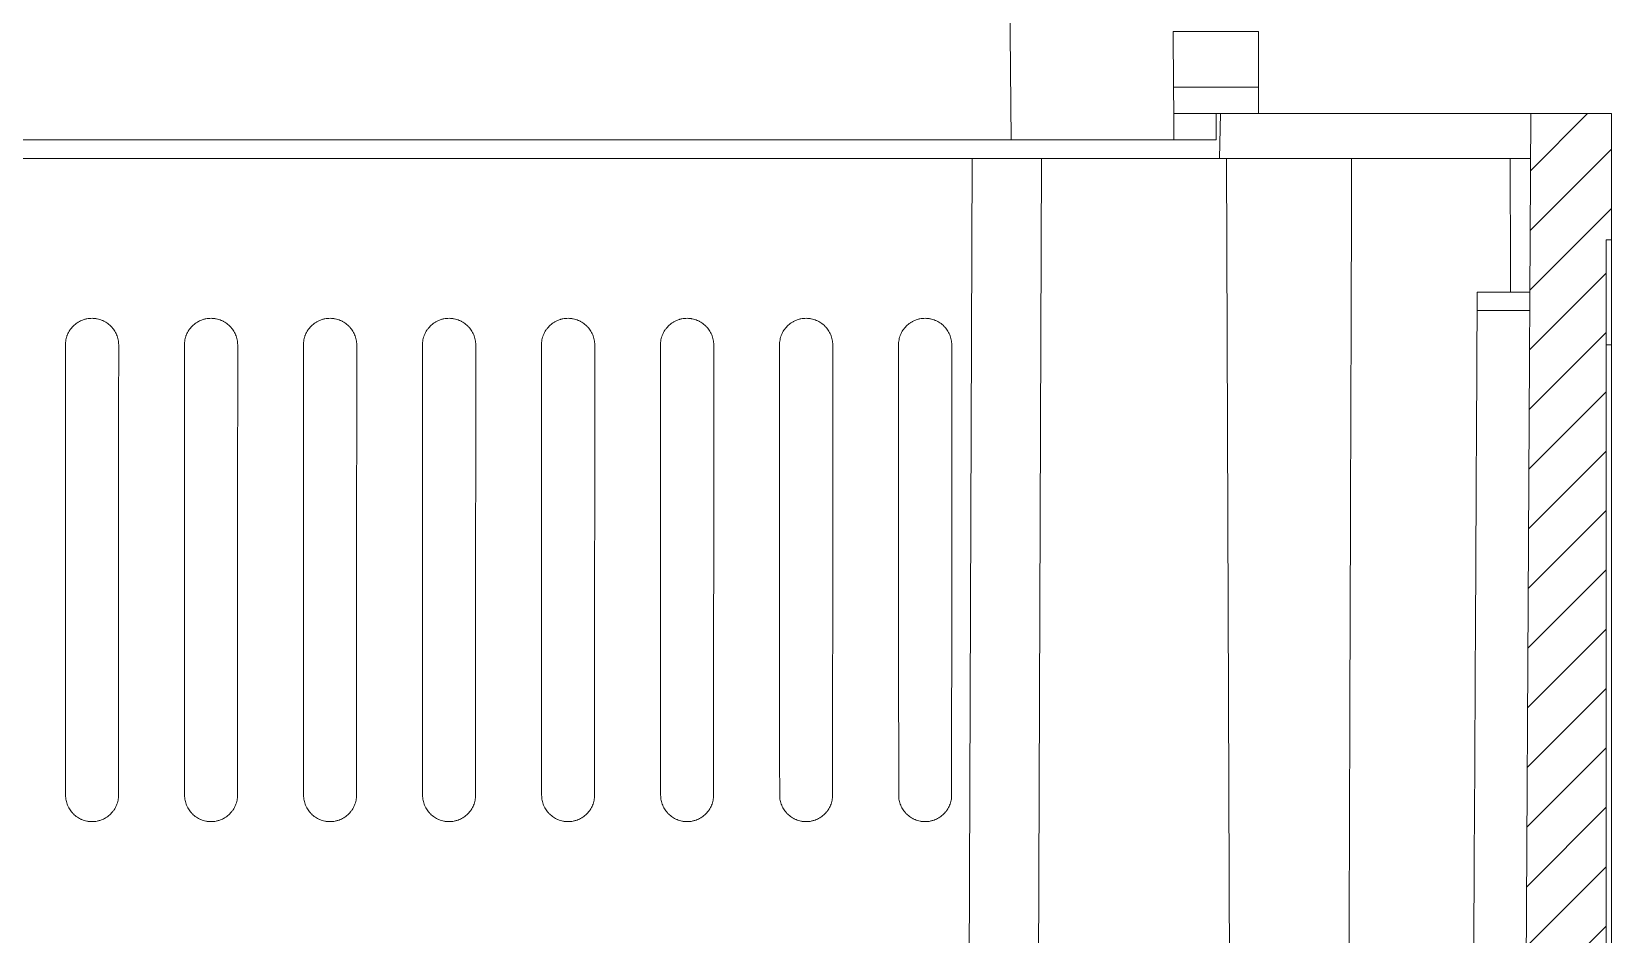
# Model space of a CAD drawing. Header units: millimetres. Extents: x -195 to 1349, y 148 to 750.
# Drawn here: x 813.5 to 873.2, y 575.5 to 609.6 of the extents above; entities that cross this region are included whole.
import ezdxf

# ---------------------------------------------------------------- set-up
doc = ezdxf.new("R2010")
doc.units = ezdxf.units.MM
doc.layers.add('100', color=7, linetype='CONTINUOUS', true_color=0xffffff)
doc.layers.add('4', color=7, linetype='CONTINUOUS', true_color=0xffffff)

msp = doc.modelspace()

# ---------------------------------------------------------------- hatches: boundary and pattern name
at = {"layer": '4', "linetype": 'Continuous', "lineweight": 13}
h = msp.add_hatch(dxfattribs=at)
h.set_pattern_fill('ANSI31', color=3, scale=0.5, style=0)
h.set_pattern_definition([(45, (-24.7109, -18.8151), (-1.122532, 1.122532), [])])
h.paths.add_polyline_path([(762.807, 606.543), (765.857, 606.543), (766.165, 547.747), (869.842, 547.747), (870.15, 606.543), (873.2, 606.543), (873.2, 601.772), (873, 601.772), (873, 552.769), (873.2, 552.769), (873.2, 541.347), (870.549, 541.347), (870.329, 545.547), (838.872, 545.547), (838.652, 541.347), (835.552, 541.347), (835.552, 545.547), (799.255, 545.547), (799.255, 541.347), (796.155, 541.347), (795.935, 545.547), (765.678, 545.547), (765.458, 541.347), (762.807, 541.347), (762.807, 552.769), (763.007, 552.769), (763.007, 601.772), (762.807, 601.772)], flags=0)

# ---------------------------------------------------------------- linework, layer by layer
at = {"layer": '100', "color": 7, "linetype": 'Continuous', "lineweight": 18}
for p, q in [((850.228, 637.143), (850.504, 605.543)), ((859.852, 609.643), (856.625, 609.643)), ((856.625, 609.643), (856.643, 607.543)), ((859.852, 609.643), (859.852, 607.543)), ((856.652, 606.543), (856.643, 607.543)), ((859.852, 606.543), (859.852, 607.543)), ((856.652, 606.543), (858.252, 606.543)), ((856.652, 606.543), (856.661, 605.543)), ((858.417, 606.543), (858.252, 606.543)), ((858.252, 606.543), (858.252, 605.543)), ((785.504, 605.543), (850.503, 605.543)), ((856.661, 605.543), (850.504, 605.543)), ((858.252, 605.543), (856.661, 605.543))]:
    msp.add_line(p, q, dxfattribs=at)
at = {"layer": '100', "color": 7, "linetype": 'Continuous', "lineweight": 13}
msp.add_line((856.643, 607.543), (859.852, 607.543), dxfattribs=at)
at = {"layer": '4', "color": 7, "linetype": 'Continuous', "lineweight": 18}
for p, q in [((858.388, 604.843), (858.417, 606.543)), ((870.15, 606.543), (858.417, 606.543)), ((869.842, 547.747), (870.15, 606.543)), ((870.15, 606.543), (873.2, 606.543)), ((873.2, 601.772), (873.2, 606.543)), ((786.981, 604.843), (849.026, 604.843)), ((848.826, 547.747), (849.026, 604.843)), ((851.651, 604.843), (849.026, 604.843)), ((851.651, 604.843), (851.452, 547.747)), ((851.651, 604.843), (858.651, 604.843)), ((858.831, 553.147), (858.651, 604.843)), ((863.379, 604.843), (858.651, 604.843)), ((863.379, 604.843), (869.372, 604.843)), ((870.141, 604.843), (869.372, 604.843)), ((873.2, 601.772), (873, 601.772)), ((873, 552.769), (873, 601.772)), ((873.2, 601.772), (873.2, 597.796)), ((873.2, 556.745), (873.2, 597.796))]:
    msp.add_line(p, q, dxfattribs=at)
at = {"layer": '4', "color": 7, "linetype": 'Continuous', "lineweight": 13}
msp.add_line((873, 597.796), (873.2, 597.796), dxfattribs=at)
at = {"layer": '4', "color": 7, "linetype": 'Continuous', "lineweight": 18}
for points, knots in [([(863.379, 604.843), (863.379, 604.806), (863.379, 604.732), (863.379, 604.583), (863.378, 604.323), (863.376, 603.802), (863.373, 602.762), (863.366, 600.68), (863.352, 596.517), (863.332, 590.569), (863.313, 584.622), (863.3, 580.458), (863.293, 578.377), (863.289, 577.336), (863.288, 576.815), (863.287, 576.555), (863.287, 576.425), (863.286, 576.351), (863.286, 576.276), (863.286, 576.184), (863.285, 576.035), (863.284, 575.775), (863.283, 575.254), (863.279, 574.213), (863.273, 572.132), (863.259, 567.968), (863.24, 562.021), (863.222, 556.073), (863.209, 551.91), (863.202, 549.828), (863.199, 548.788), (863.197, 548.267), (863.196, 548.007), (863.196, 547.877), (863.196, 547.803), (863.196, 547.765), (863.196, 547.747)], [0, 0, 0, 0, 0.001953, 0.003906, 0.007813, 0.015625, 0.03125, 0.0625, 0.125, 0.250001, 0.375001, 0.437501, 0.468751, 0.484376, 0.492189, 0.496095, 0.498048, 0.499025, 0.500001, 0.501955, 0.503908, 0.507814, 0.515626, 0.531252, 0.562502, 0.625002, 0.750002, 0.875003, 0.937503, 0.968753, 0.984378, 0.99219, 0.996097, 0.99805, 0.999026, 1, 1, 1, 1]), ([(869.388, 599.789), (869.387, 600.285), (869.383, 601.374), (869.379, 602.762), (869.375, 603.802), (869.373, 604.323), (869.372, 604.583), (869.372, 604.713), (869.372, 604.788), (869.372, 604.825), (869.372, 604.843)], [0, 0, 0, 0, 0.293908, 0.646954, 0.823477, 0.911738, 0.955869, 0.977935, 0.988967, 1, 1, 1, 1]), ([(868.127, 599.79), (868.127, 599.79), (868.127, 599.772), (868.126, 599.702), (868.126, 599.651), (868.125, 599.458), (868.124, 599.278), (868.123, 599.094)], [0, 0, 0, 0, 0.25, 0.25, 0.5, 0.5, 1, 1, 1, 1]), ([(870.115, 599.79), (870.028, 599.79), (869.941, 599.79), (869.279, 599.79), (868.703, 599.79), (868.127, 599.79)], [0, 0, 0, 0, 0.131024, 0.131024, 1, 1, 1, 1]), ([(814.746, 597.79), (814.746, 597.857), (814.753, 597.922), (814.772, 598.019), (814.78, 598.051), (814.794, 598.098), (814.8, 598.114), (814.811, 598.145), (814.817, 598.161), (814.836, 598.206), (814.864, 598.266), (814.897, 598.322), (814.925, 598.363), (814.934, 598.377), (814.954, 598.403), (814.964, 598.416), (814.996, 598.455), (815.018, 598.479), (815.088, 598.549), (815.138, 598.591), (815.207, 598.637), (815.221, 598.646), (815.25, 598.663), (815.264, 598.671), (815.308, 598.694), (815.337, 598.708), (815.398, 598.733), (815.429, 598.744), (815.476, 598.759), (815.492, 598.763), (815.524, 598.771), (815.54, 598.775), (815.589, 598.785), (815.654, 598.794), (815.72, 598.798), (815.785, 598.798), (815.818, 598.796), (815.868, 598.791), (815.884, 598.789), (815.917, 598.784), (815.999, 598.77), (816.077, 598.747), (816.153, 598.715), (816.168, 598.708), (816.198, 598.694), (816.213, 598.687), (816.257, 598.663), (816.285, 598.646), (816.367, 598.592), (816.418, 598.55), (816.477, 598.491), (816.488, 598.479), (816.511, 598.455), (816.521, 598.442), (816.553, 598.404), (816.572, 598.378), (816.609, 598.323), (816.626, 598.295), (816.657, 598.237), (816.671, 598.207), (816.696, 598.146), (816.719, 598.084), (816.735, 598.02), (816.748, 597.956), (816.752, 597.923), (816.759, 597.857), (816.761, 597.823), (816.761, 597.79)], [0, 0, 0, 0, 0.0625, 0.0625, 0.09375, 0.09375, 0.109375, 0.109375, 0.125, 0.125, 0.15625, 0.1875, 0.1875, 0.203125, 0.203125, 0.21875, 0.21875, 0.25, 0.25, 0.3125, 0.3125, 0.328125, 0.328125, 0.34375, 0.34375, 0.375, 0.375, 0.40625, 0.40625, 0.421875, 0.421875, 0.4375, 0.4375, 0.46875, 0.5, 0.5, 0.53125, 0.53125, 0.546875, 0.546875, 0.5625, 0.625, 0.625, 0.640625, 0.640625, 0.65625, 0.65625, 0.6875, 0.6875, 0.75, 0.75, 0.765625, 0.765625, 0.78125, 0.78125, 0.8125, 0.8125, 0.84375, 0.84375, 0.875, 0.875, 0.90625, 0.9375, 0.9375, 0.96875, 0.96875, 1, 1, 1, 1]), ([(819.246, 597.79), (819.246, 597.857), (819.253, 597.922), (819.272, 598.019), (819.28, 598.051), (819.294, 598.098), (819.3, 598.114), (819.311, 598.145), (819.317, 598.161), (819.336, 598.206), (819.364, 598.266), (819.397, 598.322), (819.425, 598.363), (819.434, 598.377), (819.454, 598.403), (819.464, 598.416), (819.496, 598.455), (819.518, 598.479), (819.588, 598.549), (819.638, 598.591), (819.707, 598.637), (819.721, 598.646), (819.75, 598.663), (819.764, 598.671), (819.808, 598.694), (819.837, 598.708), (819.898, 598.733), (819.929, 598.744), (819.976, 598.759), (819.992, 598.763), (820.024, 598.771), (820.04, 598.775), (820.089, 598.785), (820.154, 598.794), (820.22, 598.798), (820.285, 598.798), (820.318, 598.796), (820.368, 598.791), (820.384, 598.789), (820.417, 598.784), (820.499, 598.77), (820.577, 598.747), (820.653, 598.715), (820.668, 598.708), (820.698, 598.694), (820.713, 598.687), (820.757, 598.663), (820.785, 598.646), (820.867, 598.592), (820.918, 598.55), (820.977, 598.491), (820.988, 598.479), (821.011, 598.455), (821.021, 598.442), (821.053, 598.404), (821.072, 598.378), (821.109, 598.323), (821.126, 598.295), (821.157, 598.237), (821.171, 598.207), (821.196, 598.146), (821.219, 598.084), (821.235, 598.02), (821.248, 597.956), (821.252, 597.923), (821.259, 597.857), (821.261, 597.823), (821.261, 597.79)], [0, 0, 0, 0, 0.0625, 0.0625, 0.09375, 0.09375, 0.109375, 0.109375, 0.125, 0.125, 0.15625, 0.1875, 0.1875, 0.203125, 0.203125, 0.21875, 0.21875, 0.25, 0.25, 0.3125, 0.3125, 0.328125, 0.328125, 0.34375, 0.34375, 0.375, 0.375, 0.40625, 0.40625, 0.421875, 0.421875, 0.4375, 0.4375, 0.46875, 0.5, 0.5, 0.53125, 0.53125, 0.546875, 0.546875, 0.5625, 0.625, 0.625, 0.640625, 0.640625, 0.65625, 0.65625, 0.6875, 0.6875, 0.75, 0.75, 0.765625, 0.765625, 0.78125, 0.78125, 0.8125, 0.8125, 0.84375, 0.84375, 0.875, 0.875, 0.90625, 0.9375, 0.9375, 0.96875, 0.96875, 1, 1, 1, 1]), ([(823.746, 597.79), (823.746, 597.857), (823.753, 597.922), (823.772, 598.019), (823.78, 598.051), (823.794, 598.098), (823.8, 598.114), (823.811, 598.145), (823.817, 598.161), (823.836, 598.206), (823.864, 598.266), (823.897, 598.322), (823.925, 598.363), (823.934, 598.377), (823.954, 598.403), (823.964, 598.416), (823.996, 598.455), (824.018, 598.479), (824.088, 598.549), (824.138, 598.591), (824.207, 598.637), (824.221, 598.646), (824.25, 598.663), (824.264, 598.671), (824.308, 598.694), (824.337, 598.708), (824.398, 598.733), (824.429, 598.744), (824.476, 598.759), (824.492, 598.763), (824.524, 598.771), (824.54, 598.775), (824.589, 598.785), (824.654, 598.794), (824.72, 598.798), (824.785, 598.798), (824.818, 598.796), (824.868, 598.791), (824.884, 598.789), (824.917, 598.784), (824.999, 598.77), (825.077, 598.747), (825.153, 598.715), (825.168, 598.708), (825.198, 598.694), (825.213, 598.687), (825.257, 598.663), (825.285, 598.646), (825.367, 598.592), (825.418, 598.55), (825.477, 598.491), (825.488, 598.479), (825.511, 598.455), (825.521, 598.442), (825.553, 598.404), (825.572, 598.378), (825.609, 598.323), (825.626, 598.295), (825.657, 598.237), (825.671, 598.207), (825.696, 598.146), (825.719, 598.084), (825.735, 598.02), (825.748, 597.956), (825.752, 597.923), (825.759, 597.857), (825.761, 597.823), (825.761, 597.79)], [0, 0, 0, 0, 0.0625, 0.0625, 0.09375, 0.09375, 0.109375, 0.109375, 0.125, 0.125, 0.15625, 0.1875, 0.1875, 0.203125, 0.203125, 0.21875, 0.21875, 0.25, 0.25, 0.3125, 0.3125, 0.328125, 0.328125, 0.34375, 0.34375, 0.375, 0.375, 0.40625, 0.40625, 0.421875, 0.421875, 0.4375, 0.4375, 0.46875, 0.5, 0.5, 0.53125, 0.53125, 0.546875, 0.546875, 0.5625, 0.625, 0.625, 0.640625, 0.640625, 0.65625, 0.65625, 0.6875, 0.6875, 0.75, 0.75, 0.765625, 0.765625, 0.78125, 0.78125, 0.8125, 0.8125, 0.84375, 0.84375, 0.875, 0.875, 0.90625, 0.9375, 0.9375, 0.96875, 0.96875, 1, 1, 1, 1]), ([(828.246, 597.79), (828.246, 597.857), (828.253, 597.922), (828.272, 598.019), (828.28, 598.051), (828.294, 598.098), (828.3, 598.114), (828.311, 598.145), (828.317, 598.161), (828.336, 598.206), (828.364, 598.266), (828.397, 598.322), (828.425, 598.363), (828.434, 598.377), (828.454, 598.403), (828.464, 598.416), (828.496, 598.455), (828.518, 598.479), (828.588, 598.549), (828.638, 598.591), (828.707, 598.637), (828.721, 598.646), (828.75, 598.663), (828.764, 598.671), (828.808, 598.694), (828.837, 598.708), (828.898, 598.733), (828.929, 598.744), (828.976, 598.759), (828.992, 598.763), (829.024, 598.771), (829.04, 598.775), (829.089, 598.785), (829.154, 598.794), (829.22, 598.798), (829.285, 598.798), (829.318, 598.796), (829.368, 598.791), (829.384, 598.789), (829.417, 598.784), (829.499, 598.77), (829.577, 598.747), (829.653, 598.715), (829.668, 598.708), (829.698, 598.694), (829.713, 598.687), (829.757, 598.663), (829.785, 598.646), (829.867, 598.592), (829.918, 598.55), (829.977, 598.491), (829.988, 598.479), (830.011, 598.455), (830.021, 598.442), (830.053, 598.404), (830.072, 598.378), (830.109, 598.323), (830.126, 598.295), (830.157, 598.237), (830.171, 598.207), (830.196, 598.146), (830.219, 598.084), (830.235, 598.02), (830.248, 597.956), (830.252, 597.923), (830.259, 597.857), (830.261, 597.823), (830.261, 597.79)], [0, 0, 0, 0, 0.0625, 0.0625, 0.09375, 0.09375, 0.109375, 0.109375, 0.125, 0.125, 0.15625, 0.1875, 0.1875, 0.203125, 0.203125, 0.21875, 0.21875, 0.25, 0.25, 0.3125, 0.3125, 0.328125, 0.328125, 0.34375, 0.34375, 0.375, 0.375, 0.40625, 0.40625, 0.421875, 0.421875, 0.4375, 0.4375, 0.46875, 0.5, 0.5, 0.53125, 0.53125, 0.546875, 0.546875, 0.5625, 0.625, 0.625, 0.640625, 0.640625, 0.65625, 0.65625, 0.6875, 0.6875, 0.75, 0.75, 0.765625, 0.765625, 0.78125, 0.78125, 0.8125, 0.8125, 0.84375, 0.84375, 0.875, 0.875, 0.90625, 0.9375, 0.9375, 0.96875, 0.96875, 1, 1, 1, 1]), ([(832.746, 597.79), (832.746, 597.857), (832.753, 597.922), (832.772, 598.019), (832.78, 598.051), (832.794, 598.098), (832.8, 598.114), (832.811, 598.145), (832.817, 598.161), (832.836, 598.206), (832.864, 598.266), (832.897, 598.322), (832.925, 598.363), (832.934, 598.377), (832.954, 598.403), (832.964, 598.416), (832.996, 598.455), (833.018, 598.479), (833.088, 598.549), (833.138, 598.591), (833.207, 598.637), (833.221, 598.646), (833.25, 598.663), (833.264, 598.671), (833.308, 598.694), (833.337, 598.708), (833.398, 598.733), (833.429, 598.744), (833.476, 598.759), (833.492, 598.763), (833.524, 598.771), (833.54, 598.775), (833.589, 598.785), (833.654, 598.794), (833.72, 598.798), (833.785, 598.798), (833.818, 598.796), (833.868, 598.791), (833.884, 598.789), (833.917, 598.784), (833.999, 598.77), (834.077, 598.747), (834.153, 598.715), (834.168, 598.708), (834.198, 598.694), (834.213, 598.687), (834.257, 598.663), (834.285, 598.646), (834.367, 598.592), (834.418, 598.55), (834.477, 598.491), (834.488, 598.479), (834.511, 598.455), (834.521, 598.442), (834.553, 598.404), (834.572, 598.378), (834.609, 598.323), (834.626, 598.295), (834.657, 598.237), (834.671, 598.207), (834.696, 598.146), (834.719, 598.084), (834.735, 598.02), (834.748, 597.956), (834.752, 597.923), (834.759, 597.857), (834.761, 597.823), (834.761, 597.79)], [0, 0, 0, 0, 0.0625, 0.0625, 0.09375, 0.09375, 0.109375, 0.109375, 0.125, 0.125, 0.15625, 0.1875, 0.1875, 0.203125, 0.203125, 0.21875, 0.21875, 0.25, 0.25, 0.3125, 0.3125, 0.328125, 0.328125, 0.34375, 0.34375, 0.375, 0.375, 0.40625, 0.40625, 0.421875, 0.421875, 0.4375, 0.4375, 0.46875, 0.5, 0.5, 0.53125, 0.53125, 0.546875, 0.546875, 0.5625, 0.625, 0.625, 0.640625, 0.640625, 0.65625, 0.65625, 0.6875, 0.6875, 0.75, 0.75, 0.765625, 0.765625, 0.78125, 0.78125, 0.8125, 0.8125, 0.84375, 0.84375, 0.875, 0.875, 0.90625, 0.9375, 0.9375, 0.96875, 0.96875, 1, 1, 1, 1]), ([(837.246, 597.79), (837.246, 597.857), (837.253, 597.922), (837.272, 598.019), (837.28, 598.051), (837.294, 598.098), (837.3, 598.114), (837.311, 598.145), (837.317, 598.161), (837.336, 598.206), (837.364, 598.266), (837.397, 598.322), (837.425, 598.363), (837.434, 598.377), (837.454, 598.403), (837.464, 598.416), (837.496, 598.455), (837.518, 598.479), (837.588, 598.549), (837.638, 598.591), (837.707, 598.637), (837.721, 598.646), (837.75, 598.663), (837.764, 598.671), (837.808, 598.694), (837.837, 598.708), (837.898, 598.733), (837.929, 598.744), (837.976, 598.759), (837.992, 598.763), (838.024, 598.771), (838.04, 598.775), (838.089, 598.785), (838.154, 598.794), (838.22, 598.798), (838.285, 598.798), (838.318, 598.796), (838.368, 598.791), (838.384, 598.789), (838.417, 598.784), (838.499, 598.77), (838.577, 598.747), (838.653, 598.715), (838.668, 598.708), (838.698, 598.694), (838.713, 598.687), (838.757, 598.663), (838.785, 598.646), (838.867, 598.592), (838.918, 598.55), (838.977, 598.491), (838.988, 598.479), (839.011, 598.455), (839.021, 598.442), (839.053, 598.404), (839.072, 598.378), (839.109, 598.323), (839.126, 598.295), (839.157, 598.237), (839.171, 598.207), (839.196, 598.146), (839.219, 598.084), (839.235, 598.02), (839.248, 597.956), (839.252, 597.923), (839.259, 597.857), (839.261, 597.823), (839.261, 597.79)], [0, 0, 0, 0, 0.0625, 0.0625, 0.09375, 0.09375, 0.109375, 0.109375, 0.125, 0.125, 0.15625, 0.1875, 0.1875, 0.203125, 0.203125, 0.21875, 0.21875, 0.25, 0.25, 0.3125, 0.3125, 0.328125, 0.328125, 0.34375, 0.34375, 0.375, 0.375, 0.40625, 0.40625, 0.421875, 0.421875, 0.4375, 0.4375, 0.46875, 0.5, 0.5, 0.53125, 0.53125, 0.546875, 0.546875, 0.5625, 0.625, 0.625, 0.640625, 0.640625, 0.65625, 0.65625, 0.6875, 0.6875, 0.75, 0.75, 0.765625, 0.765625, 0.78125, 0.78125, 0.8125, 0.8125, 0.84375, 0.84375, 0.875, 0.875, 0.90625, 0.9375, 0.9375, 0.96875, 0.96875, 1, 1, 1, 1]), ([(841.746, 597.79), (841.746, 597.857), (841.753, 597.922), (841.772, 598.019), (841.78, 598.051), (841.794, 598.098), (841.8, 598.114), (841.811, 598.145), (841.817, 598.161), (841.836, 598.206), (841.864, 598.266), (841.897, 598.322), (841.925, 598.363), (841.934, 598.377), (841.954, 598.403), (841.964, 598.416), (841.996, 598.455), (842.018, 598.479), (842.088, 598.549), (842.138, 598.591), (842.207, 598.637), (842.221, 598.646), (842.25, 598.663), (842.264, 598.671), (842.308, 598.694), (842.337, 598.708), (842.398, 598.733), (842.429, 598.744), (842.476, 598.759), (842.492, 598.763), (842.524, 598.771), (842.54, 598.775), (842.589, 598.785), (842.654, 598.794), (842.72, 598.798), (842.785, 598.798), (842.818, 598.796), (842.868, 598.791), (842.884, 598.789), (842.917, 598.784), (842.999, 598.77), (843.077, 598.747), (843.153, 598.715), (843.168, 598.708), (843.198, 598.694), (843.213, 598.687), (843.257, 598.663), (843.285, 598.646), (843.367, 598.592), (843.418, 598.55), (843.477, 598.491), (843.488, 598.479), (843.511, 598.455), (843.521, 598.442), (843.553, 598.404), (843.572, 598.378), (843.609, 598.323), (843.626, 598.295), (843.657, 598.237), (843.671, 598.207), (843.696, 598.146), (843.719, 598.084), (843.735, 598.02), (843.748, 597.956), (843.752, 597.923), (843.759, 597.857), (843.761, 597.823), (843.761, 597.79)], [0, 0, 0, 0, 0.0625, 0.0625, 0.09375, 0.09375, 0.109375, 0.109375, 0.125, 0.125, 0.15625, 0.1875, 0.1875, 0.203125, 0.203125, 0.21875, 0.21875, 0.25, 0.25, 0.3125, 0.3125, 0.328125, 0.328125, 0.34375, 0.34375, 0.375, 0.375, 0.40625, 0.40625, 0.421875, 0.421875, 0.4375, 0.4375, 0.46875, 0.5, 0.5, 0.53125, 0.53125, 0.546875, 0.546875, 0.5625, 0.625, 0.625, 0.640625, 0.640625, 0.65625, 0.65625, 0.6875, 0.6875, 0.75, 0.75, 0.765625, 0.765625, 0.78125, 0.78125, 0.8125, 0.8125, 0.84375, 0.84375, 0.875, 0.875, 0.90625, 0.9375, 0.9375, 0.96875, 0.96875, 1, 1, 1, 1]), ([(846.246, 597.79), (846.246, 597.857), (846.253, 597.922), (846.272, 598.019), (846.28, 598.051), (846.294, 598.098), (846.3, 598.114), (846.311, 598.145), (846.317, 598.161), (846.336, 598.206), (846.364, 598.266), (846.397, 598.322), (846.425, 598.363), (846.434, 598.377), (846.454, 598.403), (846.464, 598.416), (846.496, 598.455), (846.518, 598.479), (846.588, 598.549), (846.638, 598.591), (846.707, 598.637), (846.721, 598.646), (846.75, 598.663), (846.764, 598.671), (846.808, 598.694), (846.837, 598.708), (846.898, 598.733), (846.929, 598.744), (846.976, 598.759), (846.992, 598.763), (847.024, 598.771), (847.04, 598.775), (847.089, 598.785), (847.154, 598.794), (847.22, 598.798), (847.285, 598.798), (847.318, 598.796), (847.368, 598.791), (847.384, 598.789), (847.417, 598.784), (847.499, 598.77), (847.577, 598.747), (847.653, 598.715), (847.668, 598.708), (847.698, 598.694), (847.713, 598.687), (847.757, 598.663), (847.785, 598.646), (847.867, 598.592), (847.918, 598.55), (847.977, 598.491), (847.988, 598.479), (848.011, 598.455), (848.021, 598.442), (848.053, 598.404), (848.072, 598.378), (848.109, 598.323), (848.126, 598.295), (848.157, 598.237), (848.171, 598.207), (848.196, 598.146), (848.219, 598.084), (848.235, 598.02), (848.248, 597.956), (848.252, 597.923), (848.259, 597.857), (848.261, 597.823), (848.261, 597.79)], [0, 0, 0, 0, 0.0625, 0.0625, 0.09375, 0.09375, 0.109375, 0.109375, 0.125, 0.125, 0.15625, 0.1875, 0.1875, 0.203125, 0.203125, 0.21875, 0.21875, 0.25, 0.25, 0.3125, 0.3125, 0.328125, 0.328125, 0.34375, 0.34375, 0.375, 0.375, 0.40625, 0.40625, 0.421875, 0.421875, 0.4375, 0.4375, 0.46875, 0.5, 0.5, 0.53125, 0.53125, 0.546875, 0.546875, 0.5625, 0.625, 0.625, 0.640625, 0.640625, 0.65625, 0.65625, 0.6875, 0.6875, 0.75, 0.75, 0.765625, 0.765625, 0.78125, 0.78125, 0.8125, 0.8125, 0.84375, 0.84375, 0.875, 0.875, 0.90625, 0.9375, 0.9375, 0.96875, 0.96875, 1, 1, 1, 1]), ([(867.854, 547.747), (867.867, 550.05), (867.879, 552.353), (867.939, 563.87), (867.987, 573.083), (868.065, 587.895), (868.094, 593.495), (868.123, 599.094)], [0, 0, 0, 0, 0.134571, 0.134571, 0.672856, 0.672856, 1, 1, 1, 1]), ([(814.746, 597.79), (814.747, 595.246), (814.748, 592.701), (814.75, 588.424), (814.751, 586.691), (814.752, 583.56), (814.752, 582.161), (814.753, 580.762)], [0, 0, 0, 0, 0.448296, 0.448296, 0.75351, 0.75351, 1, 1, 1, 1]), ([(816.761, 597.79), (816.76, 595.246), (816.759, 592.701), (816.757, 588.424), (816.757, 586.691), (816.755, 583.56), (816.755, 582.161), (816.754, 580.762)], [0, 0, 0, 0, 0.448295, 0.448295, 0.75351, 0.75351, 1, 1, 1, 1]), ([(819.246, 597.79), (819.247, 595.246), (819.248, 592.701), (819.25, 588.424), (819.251, 586.691), (819.252, 583.56), (819.252, 582.161), (819.253, 580.762)], [0, 0, 0, 0, 0.448296, 0.448296, 0.75351, 0.75351, 1, 1, 1, 1]), ([(821.261, 597.79), (821.26, 595.246), (821.259, 592.701), (821.257, 588.424), (821.257, 586.691), (821.255, 583.56), (821.255, 582.161), (821.254, 580.762)], [0, 0, 0, 0, 0.448295, 0.448295, 0.75351, 0.75351, 1, 1, 1, 1]), ([(823.746, 597.79), (823.747, 595.246), (823.748, 592.701), (823.75, 588.424), (823.751, 586.691), (823.752, 583.56), (823.752, 582.161), (823.753, 580.762)], [0, 0, 0, 0, 0.448296, 0.448296, 0.75351, 0.75351, 1, 1, 1, 1]), ([(825.761, 597.79), (825.76, 595.246), (825.759, 592.701), (825.757, 588.424), (825.757, 586.691), (825.755, 583.56), (825.755, 582.161), (825.754, 580.762)], [0, 0, 0, 0, 0.448295, 0.448295, 0.75351, 0.75351, 1, 1, 1, 1]), ([(828.246, 597.79), (828.247, 595.246), (828.248, 592.701), (828.25, 588.424), (828.251, 586.691), (828.252, 583.56), (828.252, 582.161), (828.253, 580.762)], [0, 0, 0, 0, 0.448296, 0.448296, 0.75351, 0.75351, 1, 1, 1, 1]), ([(830.261, 597.79), (830.26, 595.246), (830.259, 592.701), (830.257, 588.424), (830.257, 586.691), (830.255, 583.56), (830.255, 582.161), (830.254, 580.762)], [0, 0, 0, 0, 0.448295, 0.448295, 0.75351, 0.75351, 1, 1, 1, 1]), ([(832.746, 597.79), (832.747, 595.246), (832.748, 592.701), (832.75, 588.424), (832.751, 586.691), (832.752, 583.56), (832.752, 582.161), (832.753, 580.762)], [0, 0, 0, 0, 0.448296, 0.448296, 0.75351, 0.75351, 1, 1, 1, 1]), ([(834.761, 597.79), (834.76, 595.246), (834.759, 592.701), (834.757, 588.424), (834.757, 586.691), (834.755, 583.56), (834.755, 582.161), (834.754, 580.762)], [0, 0, 0, 0, 0.448295, 0.448295, 0.75351, 0.75351, 1, 1, 1, 1]), ([(837.246, 597.79), (837.247, 595.246), (837.248, 592.701), (837.25, 588.424), (837.251, 586.691), (837.252, 583.56), (837.252, 582.161), (837.253, 580.762)], [0, 0, 0, 0, 0.448296, 0.448296, 0.75351, 0.75351, 1, 1, 1, 1]), ([(839.261, 597.79), (839.26, 595.246), (839.259, 592.701), (839.257, 588.424), (839.257, 586.691), (839.255, 583.56), (839.255, 582.161), (839.254, 580.762)], [0, 0, 0, 0, 0.448295, 0.448295, 0.75351, 0.75351, 1, 1, 1, 1]), ([(841.746, 597.79), (841.747, 595.246), (841.748, 592.701), (841.75, 588.424), (841.751, 586.691), (841.752, 583.56), (841.752, 582.161), (841.753, 580.762)], [0, 0, 0, 0, 0.448296, 0.448296, 0.75351, 0.75351, 1, 1, 1, 1]), ([(843.761, 597.79), (843.76, 595.246), (843.759, 592.701), (843.757, 588.424), (843.757, 586.691), (843.755, 583.56), (843.755, 582.161), (843.754, 580.762)], [0, 0, 0, 0, 0.448295, 0.448295, 0.75351, 0.75351, 1, 1, 1, 1]), ([(846.246, 597.79), (846.247, 595.246), (846.248, 592.701), (846.25, 588.424), (846.251, 586.691), (846.252, 583.56), (846.252, 582.161), (846.253, 580.762)], [0, 0, 0, 0, 0.448296, 0.448296, 0.75351, 0.75351, 1, 1, 1, 1]), ([(848.261, 597.79), (848.26, 595.246), (848.259, 592.701), (848.257, 588.424), (848.257, 586.691), (848.255, 583.56), (848.255, 582.161), (848.254, 580.762)], [0, 0, 0, 0, 0.448295, 0.448295, 0.75351, 0.75351, 1, 1, 1, 1]), ([(816.754, 580.762), (816.754, 580.696), (816.748, 580.631), (816.729, 580.535), (816.721, 580.503), (816.702, 580.44), (816.691, 580.409), (816.665, 580.348), (816.638, 580.289), (816.604, 580.233), (816.577, 580.193), (816.567, 580.179), (816.548, 580.153), (816.538, 580.14), (816.506, 580.102), (816.484, 580.077), (816.415, 580.008), (816.365, 579.967), (816.296, 579.921), (816.282, 579.912), (816.254, 579.895), (816.24, 579.887), (816.197, 579.864), (816.167, 579.85), (816.107, 579.825), (816.076, 579.814), (816.029, 579.8), (816.013, 579.795), (815.981, 579.787), (815.965, 579.784), (815.917, 579.774), (815.852, 579.764), (815.787, 579.761), (815.722, 579.761), (815.689, 579.763), (815.64, 579.767), (815.623, 579.769), (815.591, 579.774), (815.51, 579.788), (815.432, 579.812), (815.356, 579.843), (815.341, 579.85), (815.312, 579.864), (815.297, 579.871), (815.253, 579.894), (815.225, 579.911), (815.144, 579.966), (815.093, 580.007), (815.035, 580.065), (815.023, 580.077), (815.001, 580.101), (814.991, 580.114), (814.96, 580.152), (814.94, 580.178), (814.904, 580.232), (814.887, 580.26), (814.856, 580.318), (814.842, 580.348), (814.817, 580.408), (814.795, 580.47), (814.779, 580.533), (814.766, 580.597), (814.761, 580.63), (814.754, 580.696), (814.753, 580.729), (814.753, 580.762)], [0, 0, 0, 0, 0.0625, 0.0625, 0.09375, 0.09375, 0.125, 0.125, 0.15625, 0.1875, 0.1875, 0.203125, 0.203125, 0.21875, 0.21875, 0.25, 0.25, 0.3125, 0.3125, 0.328125, 0.328125, 0.34375, 0.34375, 0.375, 0.375, 0.40625, 0.40625, 0.421875, 0.421875, 0.4375, 0.4375, 0.46875, 0.5, 0.5, 0.53125, 0.53125, 0.546875, 0.546875, 0.5625, 0.625, 0.625, 0.640625, 0.640625, 0.65625, 0.65625, 0.6875, 0.6875, 0.75, 0.75, 0.765625, 0.765625, 0.78125, 0.78125, 0.8125, 0.8125, 0.84375, 0.84375, 0.875, 0.875, 0.90625, 0.9375, 0.9375, 0.96875, 0.96875, 1, 1, 1, 1]), ([(821.254, 580.762), (821.254, 580.696), (821.248, 580.631), (821.229, 580.535), (821.221, 580.503), (821.202, 580.44), (821.191, 580.409), (821.165, 580.348), (821.138, 580.289), (821.104, 580.233), (821.077, 580.193), (821.067, 580.179), (821.048, 580.153), (821.038, 580.14), (821.006, 580.102), (820.984, 580.077), (820.915, 580.008), (820.865, 579.967), (820.796, 579.921), (820.782, 579.912), (820.754, 579.895), (820.74, 579.887), (820.697, 579.864), (820.667, 579.85), (820.607, 579.825), (820.576, 579.814), (820.529, 579.8), (820.513, 579.795), (820.481, 579.787), (820.465, 579.784), (820.417, 579.774), (820.352, 579.764), (820.287, 579.761), (820.222, 579.761), (820.189, 579.763), (820.14, 579.767), (820.123, 579.769), (820.091, 579.774), (820.01, 579.788), (819.932, 579.812), (819.856, 579.843), (819.841, 579.85), (819.812, 579.864), (819.797, 579.871), (819.753, 579.894), (819.725, 579.911), (819.644, 579.966), (819.593, 580.007), (819.535, 580.065), (819.523, 580.077), (819.501, 580.101), (819.491, 580.114), (819.46, 580.152), (819.44, 580.178), (819.404, 580.232), (819.387, 580.26), (819.356, 580.318), (819.342, 580.348), (819.317, 580.408), (819.295, 580.47), (819.279, 580.533), (819.266, 580.597), (819.261, 580.63), (819.254, 580.696), (819.253, 580.729), (819.253, 580.762)], [0, 0, 0, 0, 0.0625, 0.0625, 0.09375, 0.09375, 0.125, 0.125, 0.15625, 0.1875, 0.1875, 0.203125, 0.203125, 0.21875, 0.21875, 0.25, 0.25, 0.3125, 0.3125, 0.328125, 0.328125, 0.34375, 0.34375, 0.375, 0.375, 0.40625, 0.40625, 0.421875, 0.421875, 0.4375, 0.4375, 0.46875, 0.5, 0.5, 0.53125, 0.53125, 0.546875, 0.546875, 0.5625, 0.625, 0.625, 0.640625, 0.640625, 0.65625, 0.65625, 0.6875, 0.6875, 0.75, 0.75, 0.765625, 0.765625, 0.78125, 0.78125, 0.8125, 0.8125, 0.84375, 0.84375, 0.875, 0.875, 0.90625, 0.9375, 0.9375, 0.96875, 0.96875, 1, 1, 1, 1]), ([(825.754, 580.762), (825.754, 580.696), (825.748, 580.631), (825.729, 580.535), (825.721, 580.503), (825.702, 580.44), (825.691, 580.409), (825.665, 580.348), (825.638, 580.289), (825.604, 580.233), (825.577, 580.193), (825.567, 580.179), (825.548, 580.153), (825.538, 580.14), (825.506, 580.102), (825.484, 580.077), (825.415, 580.008), (825.365, 579.967), (825.296, 579.921), (825.282, 579.912), (825.254, 579.895), (825.24, 579.887), (825.197, 579.864), (825.167, 579.85), (825.107, 579.825), (825.076, 579.814), (825.029, 579.8), (825.013, 579.795), (824.981, 579.787), (824.965, 579.784), (824.917, 579.774), (824.852, 579.764), (824.787, 579.761), (824.722, 579.761), (824.689, 579.763), (824.64, 579.767), (824.623, 579.769), (824.591, 579.774), (824.51, 579.788), (824.432, 579.812), (824.356, 579.843), (824.341, 579.85), (824.312, 579.864), (824.297, 579.871), (824.253, 579.894), (824.225, 579.911), (824.144, 579.966), (824.093, 580.007), (824.035, 580.065), (824.023, 580.077), (824.001, 580.101), (823.991, 580.114), (823.96, 580.152), (823.94, 580.178), (823.904, 580.232), (823.887, 580.26), (823.856, 580.318), (823.842, 580.348), (823.817, 580.408), (823.795, 580.47), (823.779, 580.533), (823.766, 580.597), (823.761, 580.63), (823.754, 580.696), (823.753, 580.729), (823.753, 580.762)], [0, 0, 0, 0, 0.0625, 0.0625, 0.09375, 0.09375, 0.125, 0.125, 0.15625, 0.1875, 0.1875, 0.203125, 0.203125, 0.21875, 0.21875, 0.25, 0.25, 0.3125, 0.3125, 0.328125, 0.328125, 0.34375, 0.34375, 0.375, 0.375, 0.40625, 0.40625, 0.421875, 0.421875, 0.4375, 0.4375, 0.46875, 0.5, 0.5, 0.53125, 0.53125, 0.546875, 0.546875, 0.5625, 0.625, 0.625, 0.640625, 0.640625, 0.65625, 0.65625, 0.6875, 0.6875, 0.75, 0.75, 0.765625, 0.765625, 0.78125, 0.78125, 0.8125, 0.8125, 0.84375, 0.84375, 0.875, 0.875, 0.90625, 0.9375, 0.9375, 0.96875, 0.96875, 1, 1, 1, 1]), ([(830.254, 580.762), (830.254, 580.696), (830.248, 580.631), (830.229, 580.535), (830.221, 580.503), (830.202, 580.44), (830.191, 580.409), (830.165, 580.348), (830.138, 580.289), (830.104, 580.233), (830.077, 580.193), (830.067, 580.179), (830.048, 580.153), (830.038, 580.14), (830.006, 580.102), (829.984, 580.077), (829.915, 580.008), (829.865, 579.967), (829.796, 579.921), (829.782, 579.912), (829.754, 579.895), (829.74, 579.887), (829.697, 579.864), (829.667, 579.85), (829.607, 579.825), (829.576, 579.814), (829.529, 579.8), (829.513, 579.795), (829.481, 579.787), (829.465, 579.784), (829.417, 579.774), (829.352, 579.764), (829.287, 579.761), (829.222, 579.761), (829.189, 579.763), (829.14, 579.767), (829.123, 579.769), (829.091, 579.774), (829.01, 579.788), (828.932, 579.812), (828.856, 579.843), (828.841, 579.85), (828.812, 579.864), (828.797, 579.871), (828.753, 579.894), (828.725, 579.911), (828.644, 579.966), (828.593, 580.007), (828.535, 580.065), (828.523, 580.077), (828.501, 580.101), (828.491, 580.114), (828.46, 580.152), (828.44, 580.178), (828.404, 580.232), (828.387, 580.26), (828.356, 580.318), (828.342, 580.348), (828.317, 580.408), (828.295, 580.47), (828.279, 580.533), (828.266, 580.597), (828.261, 580.63), (828.254, 580.696), (828.253, 580.729), (828.253, 580.762)], [0, 0, 0, 0, 0.0625, 0.0625, 0.09375, 0.09375, 0.125, 0.125, 0.15625, 0.1875, 0.1875, 0.203125, 0.203125, 0.21875, 0.21875, 0.25, 0.25, 0.3125, 0.3125, 0.328125, 0.328125, 0.34375, 0.34375, 0.375, 0.375, 0.40625, 0.40625, 0.421875, 0.421875, 0.4375, 0.4375, 0.46875, 0.5, 0.5, 0.53125, 0.53125, 0.546875, 0.546875, 0.5625, 0.625, 0.625, 0.640625, 0.640625, 0.65625, 0.65625, 0.6875, 0.6875, 0.75, 0.75, 0.765625, 0.765625, 0.78125, 0.78125, 0.8125, 0.8125, 0.84375, 0.84375, 0.875, 0.875, 0.90625, 0.9375, 0.9375, 0.96875, 0.96875, 1, 1, 1, 1]), ([(834.754, 580.762), (834.754, 580.696), (834.748, 580.631), (834.729, 580.535), (834.721, 580.503), (834.702, 580.44), (834.691, 580.409), (834.665, 580.348), (834.638, 580.289), (834.604, 580.233), (834.577, 580.193), (834.567, 580.179), (834.548, 580.153), (834.538, 580.14), (834.506, 580.102), (834.484, 580.077), (834.415, 580.008), (834.365, 579.967), (834.296, 579.921), (834.282, 579.912), (834.254, 579.895), (834.24, 579.887), (834.197, 579.864), (834.167, 579.85), (834.107, 579.825), (834.076, 579.814), (834.029, 579.8), (834.013, 579.795), (833.981, 579.787), (833.965, 579.784), (833.917, 579.774), (833.852, 579.764), (833.787, 579.761), (833.722, 579.761), (833.689, 579.763), (833.64, 579.767), (833.623, 579.769), (833.591, 579.774), (833.51, 579.788), (833.432, 579.812), (833.356, 579.843), (833.341, 579.85), (833.312, 579.864), (833.297, 579.871), (833.253, 579.894), (833.225, 579.911), (833.144, 579.966), (833.093, 580.007), (833.035, 580.065), (833.023, 580.077), (833.001, 580.101), (832.991, 580.114), (832.96, 580.152), (832.94, 580.178), (832.904, 580.232), (832.887, 580.26), (832.856, 580.318), (832.842, 580.348), (832.817, 580.408), (832.795, 580.47), (832.779, 580.533), (832.766, 580.597), (832.761, 580.63), (832.754, 580.696), (832.753, 580.729), (832.753, 580.762)], [0, 0, 0, 0, 0.0625, 0.0625, 0.09375, 0.09375, 0.125, 0.125, 0.15625, 0.1875, 0.1875, 0.203125, 0.203125, 0.21875, 0.21875, 0.25, 0.25, 0.3125, 0.3125, 0.328125, 0.328125, 0.34375, 0.34375, 0.375, 0.375, 0.40625, 0.40625, 0.421875, 0.421875, 0.4375, 0.4375, 0.46875, 0.5, 0.5, 0.53125, 0.53125, 0.546875, 0.546875, 0.5625, 0.625, 0.625, 0.640625, 0.640625, 0.65625, 0.65625, 0.6875, 0.6875, 0.75, 0.75, 0.765625, 0.765625, 0.78125, 0.78125, 0.8125, 0.8125, 0.84375, 0.84375, 0.875, 0.875, 0.90625, 0.9375, 0.9375, 0.96875, 0.96875, 1, 1, 1, 1]), ([(839.254, 580.762), (839.254, 580.696), (839.248, 580.631), (839.229, 580.535), (839.221, 580.503), (839.202, 580.44), (839.191, 580.409), (839.165, 580.348), (839.138, 580.289), (839.104, 580.233), (839.077, 580.193), (839.067, 580.179), (839.048, 580.153), (839.038, 580.14), (839.006, 580.102), (838.984, 580.077), (838.915, 580.008), (838.865, 579.967), (838.796, 579.921), (838.782, 579.912), (838.754, 579.895), (838.74, 579.887), (838.697, 579.864), (838.667, 579.85), (838.607, 579.825), (838.576, 579.814), (838.529, 579.8), (838.513, 579.795), (838.481, 579.787), (838.465, 579.784), (838.417, 579.774), (838.352, 579.764), (838.287, 579.761), (838.222, 579.761), (838.189, 579.763), (838.14, 579.767), (838.123, 579.769), (838.091, 579.774), (838.01, 579.788), (837.932, 579.812), (837.856, 579.843), (837.841, 579.85), (837.812, 579.864), (837.797, 579.871), (837.753, 579.894), (837.725, 579.911), (837.644, 579.966), (837.593, 580.007), (837.535, 580.065), (837.523, 580.077), (837.501, 580.101), (837.491, 580.114), (837.46, 580.152), (837.44, 580.178), (837.404, 580.232), (837.387, 580.26), (837.356, 580.318), (837.342, 580.348), (837.317, 580.408), (837.295, 580.47), (837.279, 580.533), (837.266, 580.597), (837.261, 580.63), (837.254, 580.696), (837.253, 580.729), (837.253, 580.762)], [0, 0, 0, 0, 0.0625, 0.0625, 0.09375, 0.09375, 0.125, 0.125, 0.15625, 0.1875, 0.1875, 0.203125, 0.203125, 0.21875, 0.21875, 0.25, 0.25, 0.3125, 0.3125, 0.328125, 0.328125, 0.34375, 0.34375, 0.375, 0.375, 0.40625, 0.40625, 0.421875, 0.421875, 0.4375, 0.4375, 0.46875, 0.5, 0.5, 0.53125, 0.53125, 0.546875, 0.546875, 0.5625, 0.625, 0.625, 0.640625, 0.640625, 0.65625, 0.65625, 0.6875, 0.6875, 0.75, 0.75, 0.765625, 0.765625, 0.78125, 0.78125, 0.8125, 0.8125, 0.84375, 0.84375, 0.875, 0.875, 0.90625, 0.9375, 0.9375, 0.96875, 0.96875, 1, 1, 1, 1]), ([(843.754, 580.762), (843.754, 580.696), (843.748, 580.631), (843.729, 580.535), (843.721, 580.503), (843.702, 580.44), (843.691, 580.409), (843.665, 580.348), (843.638, 580.289), (843.604, 580.233), (843.577, 580.193), (843.567, 580.179), (843.548, 580.153), (843.538, 580.14), (843.506, 580.102), (843.484, 580.077), (843.415, 580.008), (843.365, 579.967), (843.296, 579.921), (843.282, 579.912), (843.254, 579.895), (843.24, 579.887), (843.197, 579.864), (843.167, 579.85), (843.107, 579.825), (843.076, 579.814), (843.029, 579.8), (843.013, 579.795), (842.981, 579.787), (842.965, 579.784), (842.917, 579.774), (842.852, 579.764), (842.787, 579.761), (842.722, 579.761), (842.689, 579.763), (842.64, 579.767), (842.623, 579.769), (842.591, 579.774), (842.51, 579.788), (842.432, 579.812), (842.356, 579.843), (842.341, 579.85), (842.312, 579.864), (842.297, 579.871), (842.253, 579.894), (842.225, 579.911), (842.144, 579.966), (842.093, 580.007), (842.035, 580.065), (842.023, 580.077), (842.001, 580.101), (841.991, 580.114), (841.96, 580.152), (841.94, 580.178), (841.904, 580.232), (841.887, 580.26), (841.856, 580.318), (841.842, 580.348), (841.817, 580.408), (841.795, 580.47), (841.779, 580.533), (841.766, 580.597), (841.761, 580.63), (841.754, 580.696), (841.753, 580.729), (841.753, 580.762)], [0, 0, 0, 0, 0.0625, 0.0625, 0.09375, 0.09375, 0.125, 0.125, 0.15625, 0.1875, 0.1875, 0.203125, 0.203125, 0.21875, 0.21875, 0.25, 0.25, 0.3125, 0.3125, 0.328125, 0.328125, 0.34375, 0.34375, 0.375, 0.375, 0.40625, 0.40625, 0.421875, 0.421875, 0.4375, 0.4375, 0.46875, 0.5, 0.5, 0.53125, 0.53125, 0.546875, 0.546875, 0.5625, 0.625, 0.625, 0.640625, 0.640625, 0.65625, 0.65625, 0.6875, 0.6875, 0.75, 0.75, 0.765625, 0.765625, 0.78125, 0.78125, 0.8125, 0.8125, 0.84375, 0.84375, 0.875, 0.875, 0.90625, 0.9375, 0.9375, 0.96875, 0.96875, 1, 1, 1, 1]), ([(848.254, 580.762), (848.254, 580.696), (848.248, 580.631), (848.229, 580.535), (848.221, 580.503), (848.202, 580.44), (848.191, 580.409), (848.165, 580.348), (848.138, 580.289), (848.104, 580.233), (848.077, 580.193), (848.067, 580.179), (848.048, 580.153), (848.038, 580.14), (848.006, 580.102), (847.984, 580.077), (847.915, 580.008), (847.865, 579.967), (847.796, 579.921), (847.782, 579.912), (847.754, 579.895), (847.74, 579.887), (847.697, 579.864), (847.667, 579.85), (847.607, 579.825), (847.576, 579.814), (847.529, 579.8), (847.513, 579.795), (847.481, 579.787), (847.465, 579.784), (847.417, 579.774), (847.352, 579.764), (847.287, 579.761), (847.222, 579.761), (847.189, 579.763), (847.14, 579.767), (847.123, 579.769), (847.091, 579.774), (847.01, 579.788), (846.932, 579.812), (846.856, 579.843), (846.841, 579.85), (846.812, 579.864), (846.797, 579.871), (846.753, 579.894), (846.725, 579.911), (846.644, 579.966), (846.593, 580.007), (846.535, 580.065), (846.523, 580.077), (846.501, 580.101), (846.491, 580.114), (846.46, 580.152), (846.44, 580.178), (846.404, 580.232), (846.387, 580.26), (846.356, 580.318), (846.342, 580.348), (846.317, 580.408), (846.295, 580.47), (846.279, 580.533), (846.266, 580.597), (846.261, 580.63), (846.254, 580.696), (846.253, 580.729), (846.253, 580.762)], [0, 0, 0, 0, 0.0625, 0.0625, 0.09375, 0.09375, 0.125, 0.125, 0.15625, 0.1875, 0.1875, 0.203125, 0.203125, 0.21875, 0.21875, 0.25, 0.25, 0.3125, 0.3125, 0.328125, 0.328125, 0.34375, 0.34375, 0.375, 0.375, 0.40625, 0.40625, 0.421875, 0.421875, 0.4375, 0.4375, 0.46875, 0.5, 0.5, 0.53125, 0.53125, 0.546875, 0.546875, 0.5625, 0.625, 0.625, 0.640625, 0.640625, 0.65625, 0.65625, 0.6875, 0.6875, 0.75, 0.75, 0.765625, 0.765625, 0.78125, 0.78125, 0.8125, 0.8125, 0.84375, 0.84375, 0.875, 0.875, 0.90625, 0.9375, 0.9375, 0.96875, 0.96875, 1, 1, 1, 1])]:
    msp.add_open_spline(points, degree=3, knots=knots, dxfattribs=at)
at = {"layer": '4', "color": 7, "linetype": 'Continuous', "lineweight": 13}
msp.add_open_spline([(868.123, 599.094), (868.786, 599.094), (869.449, 599.094), (870.111, 599.094)], degree=3, dxfattribs=at)

doc.saveas('drawing.dxf')
